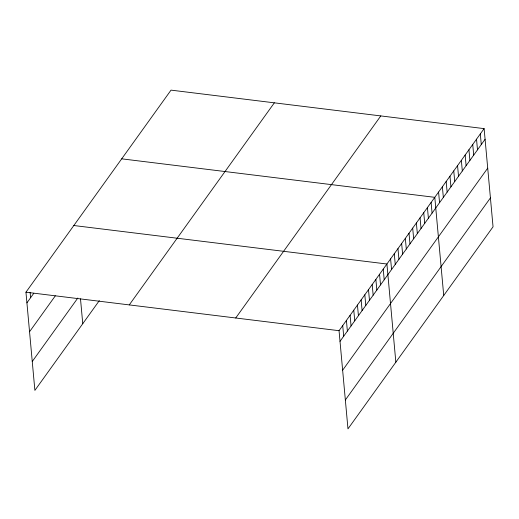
<?xml version="1.0" encoding="UTF-8"?>
<svg xmlns="http://www.w3.org/2000/svg" width="519" height="519" viewBox="0 0 519 519"><rect width="100%" height="100%" fill="white"/><g stroke="black" fill="none" stroke-linecap="round" stroke-linejoin="round"><path stroke-width="0.78" d="M99.33 300.611L34.883 390.379L25.95 292.203L171.023 90.131L484.117 128.621L493.05 226.797L347.977 428.869L339.043 330.694L484.117 128.621M26.917 302.856L33.826 293.235M29.551 331.738L55.325 295.83M32.256 361.496L77.831 298.016M129.27 304.906L274.343 102.833M235.723 317.991L380.797 115.919M340.01 341.346L485.083 139.274M342.637 370.229L487.711 168.156M345.349 399.987L490.423 197.914M121.699 158.833L434.792 197.33L443.726 295.499M73.821 225.518L386.915 264.009L395.848 362.184M25.95 292.203L339.043 330.694M480.322 133.908L481.288 144.561M476.526 139.189L477.499 149.842M472.731 144.477L473.704 155.129M468.936 149.764L469.909 160.41M465.147 155.045L466.114 165.697M461.352 160.332L462.319 170.985M457.557 165.619L458.524 176.265M453.762 170.9L454.728 181.553M449.967 176.188L450.94 186.84M446.171 181.475L447.144 192.121M442.376 186.756L443.349 197.408M438.587 192.043L439.554 202.695M431.107 202.455L432.074 213.108M427.422 207.587L428.396 218.239M423.744 212.719L424.711 223.365M420.059 217.844L421.032 228.496M416.374 222.975L417.347 233.628M412.696 228.107L413.662 238.753M409.011 233.232L409.984 243.885M405.333 238.364L406.299 249.016M401.648 243.495L402.614 254.141M397.963 248.62L398.936 259.273M394.284 253.752L395.251 264.405M390.599 258.884L391.566 269.536M383.236 269.14L384.203 279.793M379.551 274.272L380.518 284.925M375.866 279.397L376.839 290.05M372.188 284.529L373.155 295.181M368.503 289.66L369.47 300.313M364.818 294.792L365.791 305.438M361.14 299.917L362.106 310.57M357.455 305.049L358.421 315.701M353.77 310.18L354.743 320.826M350.091 315.305L351.058 325.958M346.407 320.437L347.38 331.09M342.722 325.569L343.695 336.215M80.497 298.821L82.761 323.694M30.115 292.398L30.602 297.724"/></g></svg>
